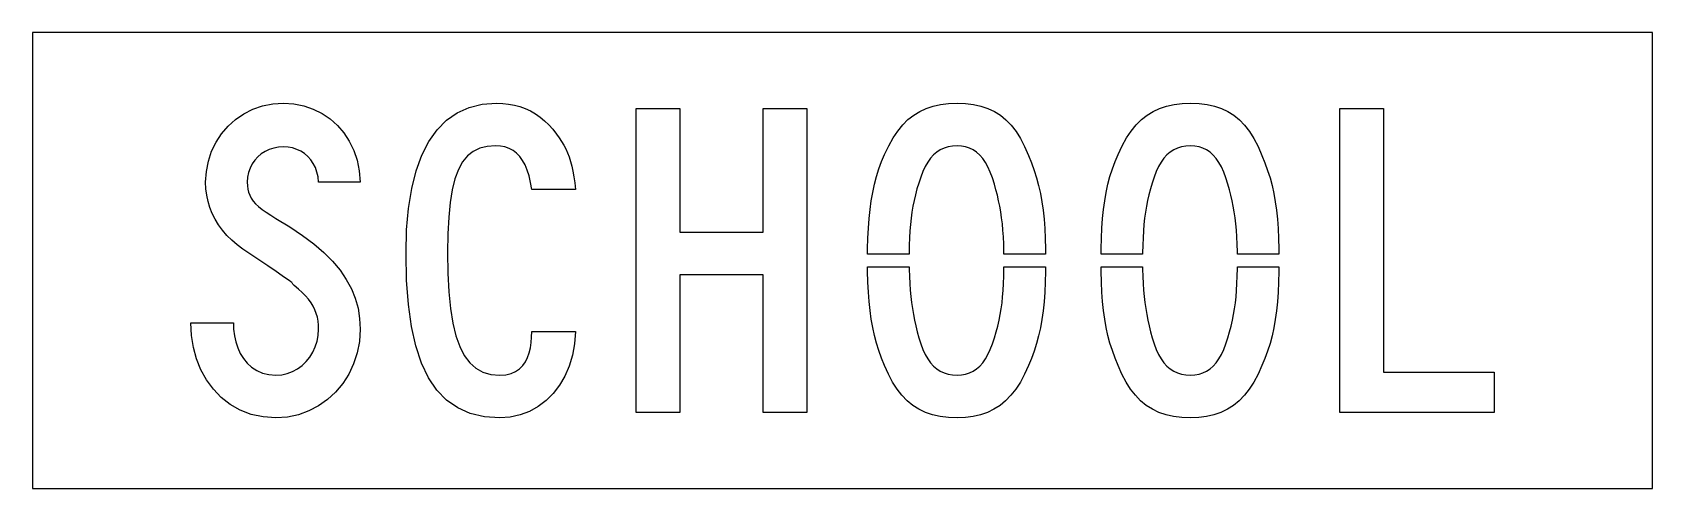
# Model space of a CAD drawing. Extents: x 0 to 64, y 0 to 18.
import ezdxf

# ---------------------------------------------------------------- set-up
doc = ezdxf.new("R2010")
doc.units = 0
doc.layers.add('CUT', color=7, linetype='Continuous')
doc.layers.add('OUTSIDE', color=1, linetype='Continuous')

msp = doc.modelspace()

# ---------------------------------------------------------------- linework, layer by layer
at = {"layer": 'CUT'}
for points in [[(12.4976, 4.5168), (12.26, 4.146), (11.9792, 3.81), (11.6612, 3.516), (11.3072, 3.2652), (10.9232, 3.0636), (10.5116, 2.9136), (10.076, 2.8212), (9.6224, 2.79), (9.1136, 2.826), (8.6408, 2.9292), (8.2076, 3.0972), (7.8128, 3.3216), (7.4588, 3.5976), (7.148, 3.9216), (6.8804, 4.2852), (6.6584, 4.686), (6.4832, 5.1168), (6.3572, 5.5716), (6.2792, 6.0468), (6.2528, 6.5364), (7.9376, 6.5364), (7.9484, 6.2844), (7.9808, 6.0336), (8.0348, 5.7876), (8.1128, 5.5524), (8.2124, 5.3304), (8.3372, 5.1264), (8.4872, 4.9428), (8.6612, 4.7844), (8.8616, 4.6536), (9.0872, 4.5564), (9.3416, 4.4952), (9.6224, 4.4736), (9.8492, 4.4904), (10.0688, 4.5408), (10.2752, 4.62), (10.4696, 4.728), (10.6496, 4.86), (10.8116, 5.016), (10.9544, 5.1912), (11.0756, 5.3844), (11.1728, 5.5932), (11.246, 5.814), (11.2904, 6.0456), (11.306, 6.2844), (11.3012, 6.4488), (11.2844, 6.6084), (11.2556, 6.7608), (11.2136, 6.9096), (11.1596, 7.0536), (11.09, 7.1952), (11.006, 7.3332), (10.9064, 7.4688), (10.7912, 7.6044), (10.658, 7.7388), (10.5068, 7.8744), (10.3376, 8.01), (10.292, 8.0604), (10.2692, 8.0904), (10.2584, 8.1096), (10.244, 8.1288), (10.2116, 8.1576), (10.148, 8.2056), (10.0388, 8.2824), (9.8696, 8.3976), (9.6272, 8.5608), (9.2972, 8.784), (8.864, 9.0744), (8.3168, 9.4416), (8.084, 9.6156), (7.8716, 9.7992), (7.6772, 9.9924), (7.5044, 10.1952), (7.3508, 10.4064), (7.2164, 10.626), (7.1024, 10.854), (7.01, 11.0892), (6.9368, 11.3304), (6.8852, 11.58), (6.8528, 11.8344), (6.8432, 12.0948), (6.8708, 12.5184), (6.9512, 12.9252), (7.0808, 13.3104), (7.256, 13.6692), (7.4744, 14.0016), (7.7324, 14.3004), (8.0264, 14.5632), (8.3528, 14.7864), (8.708, 14.9664), (9.0896, 15.0996), (9.494, 15.1824), (9.9164, 15.21), (10.3292, 15.1836), (10.7228, 15.1056), (11.0948, 14.9784), (11.4416, 14.8056), (11.7608, 14.5884), (12.0476, 14.3316), (12.302, 14.0364), (12.518, 13.7076), (12.6932, 13.3452), (12.8264, 12.954), (12.9116, 12.5364), (12.9476, 12.0948), (11.306, 12.0948), (11.2844, 12.2988), (11.2412, 12.4896), (11.1776, 12.6672), (11.096, 12.8292), (10.9952, 12.9756), (10.88, 13.1052), (10.7492, 13.2168), (10.604, 13.3116), (10.448, 13.386), (10.28, 13.44), (10.1024, 13.4724), (9.9164, 13.4844), (9.7208, 13.4724), (9.5324, 13.4364), (9.3548, 13.38), (9.1904, 13.302), (9.038, 13.2048), (8.9012, 13.0896), (8.78, 12.9576), (8.678, 12.81), (8.5964, 12.6492), (8.5352, 12.4752), (8.498, 12.2904), (8.4848, 12.0948), (8.4908, 11.952), (8.5076, 11.8188), (8.5388, 11.694), (8.5832, 11.574), (8.6444, 11.4588), (8.7224, 11.3472), (8.8184, 11.238), (8.9336, 11.1276), (9.0716, 11.0172), (9.23, 10.9032), (9.4136, 10.7868), (9.6224, 10.6632), (10.1732, 10.3272), (10.6724, 9.9912), (11.1188, 9.6528), (11.5136, 9.3132), (11.858, 8.9676), (12.1532, 8.616), (12.4004, 8.256), (12.6008, 7.8876), (12.7544, 7.5072), (12.8624, 7.1148), (12.9272, 6.7068), (12.9476, 6.2844), (12.9176, 5.808), (12.83, 5.3532), (12.6884, 4.9212)], [(19.5452, 12.5676), (19.4588, 12.7716), (19.3604, 12.9504), (19.2488, 13.1052), (19.1228, 13.2348), (18.9848, 13.3404), (18.8336, 13.422), (18.668, 13.4808), (18.488, 13.5144), (18.296, 13.5264), (17.966, 13.5024), (17.6732, 13.4304), (17.4128, 13.3068), (17.1872, 13.1268), (16.9916, 12.8892), (16.8272, 12.5892), (16.6916, 12.2244), (16.5836, 11.7924), (16.502, 11.2884), (16.4444, 10.71), (16.412, 10.0536), (16.4012, 9.3156), (16.4132, 8.4948), (16.4516, 7.758), (16.5164, 7.1028), (16.6088, 6.5256), (16.7288, 6.0264), (16.88, 5.6004), (17.0612, 5.2464), (17.2736, 4.962), (17.5196, 4.7448), (17.7992, 4.5924), (18.1136, 4.5036), (18.464, 4.4736), (18.7016, 4.4904), (18.908, 4.5396), (19.088, 4.6188), (19.2404, 4.7244), (19.3688, 4.854), (19.4744, 5.0052), (19.5596, 5.1744), (19.6244, 5.3592), (19.6724, 5.5572), (19.7036, 5.7648), (19.7216, 5.9808), (19.7276, 6.2004), (21.4532, 6.2004), (21.4184, 5.7168), (21.3344, 5.2608), (21.206, 4.8324), (21.0344, 4.4364), (20.8232, 4.0752), (20.5748, 3.7524), (20.2916, 3.4716), (19.9784, 3.234), (19.6352, 3.0444), (19.2668, 2.9052), (18.8756, 2.8188), (18.464, 2.79), (17.852, 2.8332), (17.2976, 2.9628), (16.802, 3.1812), (16.3616, 3.4884), (15.9776, 3.8856), (15.6488, 4.374), (15.3716, 4.9536), (15.1484, 5.628), (14.9768, 6.3948), (14.8544, 7.2588), (14.7824, 8.2176), (14.7584, 9.2736), (14.7836, 10.2048), (14.8604, 11.058), (14.9864, 11.8356), (15.1628, 12.534), (15.3884, 13.1544), (15.6644, 13.6944), (15.9884, 14.154), (16.3616, 14.532), (16.784, 14.8272), (17.2544, 15.0396), (17.7716, 15.168), (18.338, 15.21), (18.5768, 15.2016), (18.8108, 15.1752), (19.0376, 15.132), (19.2572, 15.072), (19.4708, 14.994), (19.6748, 14.9004), (19.8704, 14.7888), (20.0564, 14.6616), (20.2328, 14.5176), (20.3984, 14.358), (20.5532, 14.1816), (20.696, 13.9896), (20.8052, 13.8432), (20.9036, 13.6992), (20.9912, 13.5528), (21.0704, 13.4028), (21.1388, 13.248), (21.2012, 13.0848), (21.2552, 12.9096), (21.3032, 12.7236), (21.3464, 12.5208), (21.386, 12.3012), (21.4208, 12.0612), (21.4532, 11.7996), (19.7276, 11.7996), (19.6784, 12.0816), (19.6184, 12.3372)], [(25.58, 3), (23.8544, 3), (23.8544, 15), (25.58, 15), (25.58, 10.116), (28.8644, 10.116), (28.8644, 15), (30.5912, 15), (30.5912, 3), (28.8644, 3), (28.8644, 8.4312), (25.58, 8.4312)], [(38.3372, 10.1988), (38.3144, 10.4496), (38.2856, 10.6896), (38.2508, 10.9188), (38.2112, 11.142), (38.1668, 11.3604), (38.1164, 11.5752), (38.0612, 11.7912), (38.0012, 12.0108), (37.9232, 12.2616), (37.8392, 12.4884), (37.7468, 12.6912), (37.6472, 12.8712), (37.5392, 13.0284), (37.4216, 13.1628), (37.2968, 13.2756), (37.1624, 13.3668), (37.0184, 13.4376), (36.8648, 13.4868), (36.7004, 13.5168), (36.5276, 13.5264), (36.344, 13.5168), (36.1724, 13.4868), (36.0116, 13.4376), (35.8628, 13.3692), (35.7236, 13.2792), (35.5952, 13.1688), (35.4764, 13.0368), (35.3672, 12.8844), (35.2664, 12.7092), (35.1728, 12.5124), (35.0888, 12.294), (35.0108, 12.0528), (34.9424, 11.8236), (34.8812, 11.5968), (34.8284, 11.3712), (34.7816, 11.1432), (34.7432, 10.9116), (34.7108, 10.674), (34.6856, 10.4268), (34.6652, 10.1688), (34.6508, 9.8976), (34.64, 9.6096), (34.634, 9.3048), (34.6338, 9.251), (32.9919, 9.251), (32.9936, 9.462), (33.0056, 9.8796), (33.0248, 10.2768), (33.0524, 10.6536), (33.0908, 11.0136), (33.1376, 11.358), (33.1952, 11.688), (33.2648, 12.006), (33.3452, 12.3132), (33.4388, 12.612), (33.5444, 12.9036), (33.6644, 13.1892), (33.8264, 13.53), (33.9992, 13.836), (34.1828, 14.1096), (34.3784, 14.3496), (34.5872, 14.5584), (34.8116, 14.7372), (35.0516, 14.8848), (35.3072, 15.0048), (35.582, 15.096), (35.876, 15.1608), (36.1916, 15.198), (36.5276, 15.21), (36.8636, 15.198), (37.178, 15.1596), (37.4708, 15.0948), (37.7456, 15.0036), (38, 14.8824), (38.2376, 14.7312), (38.4584, 14.55), (38.6636, 14.3376), (38.8544, 14.0916), (39.0308, 13.812), (39.1952, 13.4976), (39.3488, 13.1472), (39.4676, 12.8532), (39.5732, 12.558), (39.6668, 12.2604), (39.7472, 11.9556), (39.8168, 11.6436), (39.8744, 11.3208), (39.9224, 10.9848), (39.9596, 10.6332), (39.9872, 10.2636), (40.0076, 9.8736), (40.0184, 9.4596), (40.0201, 9.251), (38.3779, 9.251), (38.3768, 9.3456), (38.3696, 9.6492), (38.3564, 9.9324)], [(47.558, 10.1988), (47.5352, 10.4496), (47.5064, 10.6896), (47.4716, 10.9188), (47.432, 11.142), (47.3876, 11.3604), (47.3372, 11.5752), (47.282, 11.7912), (47.222, 12.0108), (47.144, 12.2616), (47.06, 12.4884), (46.9676, 12.6912), (46.868, 12.8712), (46.76, 13.0284), (46.6424, 13.1628), (46.5176, 13.2756), (46.3832, 13.3668), (46.2392, 13.4376), (46.0856, 13.4868), (45.9212, 13.5168), (45.7484, 13.5264), (45.5648, 13.5168), (45.3932, 13.4868), (45.2324, 13.4376), (45.0836, 13.3692), (44.9444, 13.2792), (44.816, 13.1688), (44.6972, 13.0368), (44.588, 12.8844), (44.4872, 12.7092), (44.3936, 12.5124), (44.3096, 12.294), (44.2316, 12.0528), (44.1632, 11.8236), (44.102, 11.5968), (44.0492, 11.3712), (44.0024, 11.1432), (43.964, 10.9116), (43.9316, 10.674), (43.9064, 10.4268), (43.886, 10.1688), (43.8716, 9.8976), (43.8608, 9.6096), (43.8548, 9.3048), (43.8546, 9.251), (42.2127, 9.251), (42.2144, 9.462), (42.2264, 9.8796), (42.2456, 10.2768), (42.2732, 10.6536), (42.3116, 11.0136), (42.3584, 11.358), (42.416, 11.688), (42.4856, 12.006), (42.566, 12.3132), (42.6596, 12.612), (42.7652, 12.9036), (42.8852, 13.1892), (43.0472, 13.53), (43.22, 13.836), (43.4036, 14.1096), (43.5992, 14.3496), (43.808, 14.5584), (44.0324, 14.7372), (44.2724, 14.8848), (44.528, 15.0048), (44.8028, 15.096), (45.0968, 15.1608), (45.4124, 15.198), (45.7484, 15.21), (46.0844, 15.198), (46.3988, 15.1596), (46.6916, 15.0948), (46.9664, 15.0036), (47.2208, 14.8824), (47.4584, 14.7312), (47.6792, 14.55), (47.8844, 14.3376), (48.0752, 14.0916), (48.2516, 13.812), (48.416, 13.4976), (48.5696, 13.1472), (48.6884, 12.8532), (48.794, 12.558), (48.8876, 12.2604), (48.968, 11.9556), (49.0376, 11.6436), (49.0952, 11.3208), (49.1432, 10.9848), (49.1804, 10.6332), (49.208, 10.2636), (49.2284, 9.8736), (49.2392, 9.4596), (49.2409, 9.251), (47.5987, 9.251), (47.5976, 9.3456), (47.5904, 9.6492), (47.5772, 9.9324)], [(53.3684, 4.5996), (57.7472, 4.5996), (57.7472, 3), (51.6428, 3), (51.6428, 15), (53.3684, 15)], [(39.8168, 6.3408), (39.7472, 6.0264), (39.6668, 5.7228), (39.5732, 5.4276), (39.4676, 5.1384), (39.3488, 4.8528), (39.1952, 4.5108), (39.0284, 4.2024), (38.8484, 3.9264), (38.654, 3.6816), (38.4452, 3.468), (38.222, 3.2844), (37.982, 3.1308), (37.7264, 3.006), (37.454, 2.91), (37.1636, 2.8428), (36.854, 2.8032), (36.5276, 2.79), (36.1808, 2.8032), (35.8592, 2.8428), (35.5592, 2.91), (35.2796, 3.006), (35.0204, 3.1308), (34.7804, 3.2844), (34.5572, 3.468), (34.3496, 3.6816), (34.1588, 3.9264), (33.9812, 4.2024), (33.8168, 4.5108), (33.6644, 4.8528), (33.5444, 5.1468), (33.4388, 5.442), (33.3452, 5.7408), (33.2648, 6.0456), (33.1952, 6.3588), (33.1376, 6.684), (33.0908, 7.0236), (33.0524, 7.3788), (33.0248, 7.7544), (33.0056, 8.1504), (32.9936, 8.5728), (32.9922, 8.749), (34.6346, 8.749), (34.6352, 8.664), (34.6424, 8.3688), (34.6556, 8.0904), (34.6748, 7.8276), (34.6988, 7.578), (34.7276, 7.3368), (34.7612, 7.1028), (34.8008, 6.8736), (34.8452, 6.6456), (34.8956, 6.4176), (34.9508, 6.186), (35.0108, 5.9472), (35.0888, 5.706), (35.1728, 5.4876), (35.2664, 5.2908), (35.3672, 5.1156), (35.4764, 4.9632), (35.5952, 4.8312), (35.7236, 4.7208), (35.8628, 4.6308), (36.0116, 4.5624), (36.1724, 4.5132), (36.344, 4.4832), (36.5276, 4.4736), (36.7004, 4.4832), (36.8648, 4.5132), (37.0184, 4.5624), (37.1624, 4.6308), (37.2968, 4.7208), (37.4216, 4.8312), (37.5392, 4.9632), (37.6472, 5.1156), (37.7468, 5.2908), (37.8392, 5.4876), (37.9232, 5.706), (38.0012, 5.9472), (38.0708, 6.1848), (38.1308, 6.4152), (38.1848, 6.6408), (38.2304, 6.8664), (38.2688, 7.0932), (38.3012, 7.326), (38.3264, 7.5684), (38.3468, 7.8216), (38.3624, 8.0904), (38.372, 8.3784), (38.378, 8.6868), (38.3784, 8.749), (40.0198, 8.749), (40.0184, 8.5716), (40.0076, 8.148), (39.9872, 7.7484), (39.9596, 7.3692), (39.9224, 7.0104), (39.8744, 6.6684)], [(49.0376, 6.3408), (48.968, 6.0264), (48.8876, 5.7228), (48.794, 5.4276), (48.6884, 5.1384), (48.5696, 4.8528), (48.416, 4.5108), (48.2492, 4.2024), (48.0692, 3.9264), (47.8748, 3.6816), (47.666, 3.468), (47.4428, 3.2844), (47.2028, 3.1308), (46.9472, 3.006), (46.6748, 2.91), (46.3844, 2.8428), (46.0748, 2.8032), (45.7484, 2.79), (45.4016, 2.8032), (45.08, 2.8428), (44.78, 2.91), (44.5004, 3.006), (44.2412, 3.1308), (44.0012, 3.2844), (43.778, 3.468), (43.5704, 3.6816), (43.3796, 3.9264), (43.202, 4.2024), (43.0376, 4.5108), (42.8852, 4.8528), (42.7652, 5.1468), (42.6596, 5.442), (42.566, 5.7408), (42.4856, 6.0456), (42.416, 6.3588), (42.3584, 6.684), (42.3116, 7.0236), (42.2732, 7.3788), (42.2456, 7.7544), (42.2264, 8.1504), (42.2144, 8.5728), (42.213, 8.749), (43.8554, 8.749), (43.856, 8.664), (43.8632, 8.3688), (43.8764, 8.0904), (43.8956, 7.8276), (43.9196, 7.578), (43.9484, 7.3368), (43.982, 7.1028), (44.0216, 6.8736), (44.066, 6.6456), (44.1164, 6.4176), (44.1716, 6.186), (44.2316, 5.9472), (44.3096, 5.706), (44.3936, 5.4876), (44.4872, 5.2908), (44.588, 5.1156), (44.6972, 4.9632), (44.816, 4.8312), (44.9444, 4.7208), (45.0836, 4.6308), (45.2324, 4.5624), (45.3932, 4.5132), (45.5648, 4.4832), (45.7484, 4.4736), (45.9212, 4.4832), (46.0856, 4.5132), (46.2392, 4.5624), (46.3832, 4.6308), (46.5176, 4.7208), (46.6424, 4.8312), (46.76, 4.9632), (46.868, 5.1156), (46.9676, 5.2908), (47.06, 5.4876), (47.144, 5.706), (47.222, 5.9472), (47.2916, 6.1848), (47.3516, 6.4152), (47.4056, 6.6408), (47.4512, 6.8664), (47.4896, 7.0932), (47.522, 7.326), (47.5472, 7.5684), (47.5676, 7.8216), (47.5832, 8.0904), (47.5928, 8.3784), (47.5988, 8.6868), (47.5992, 8.749), (49.2406, 8.749), (49.2392, 8.5716), (49.2284, 8.148), (49.208, 7.7484), (49.1804, 7.3692), (49.1432, 7.0104), (49.0952, 6.6684)]]:
    msp.add_lwpolyline(points, close=True, dxfattribs=at)
at = {"layer": 'OUTSIDE'}
msp.add_lwpolyline([(0, 0), (64, 0), (64, 18), (0, 18)], close=True, dxfattribs=at)

doc.saveas('drawing.dxf')
